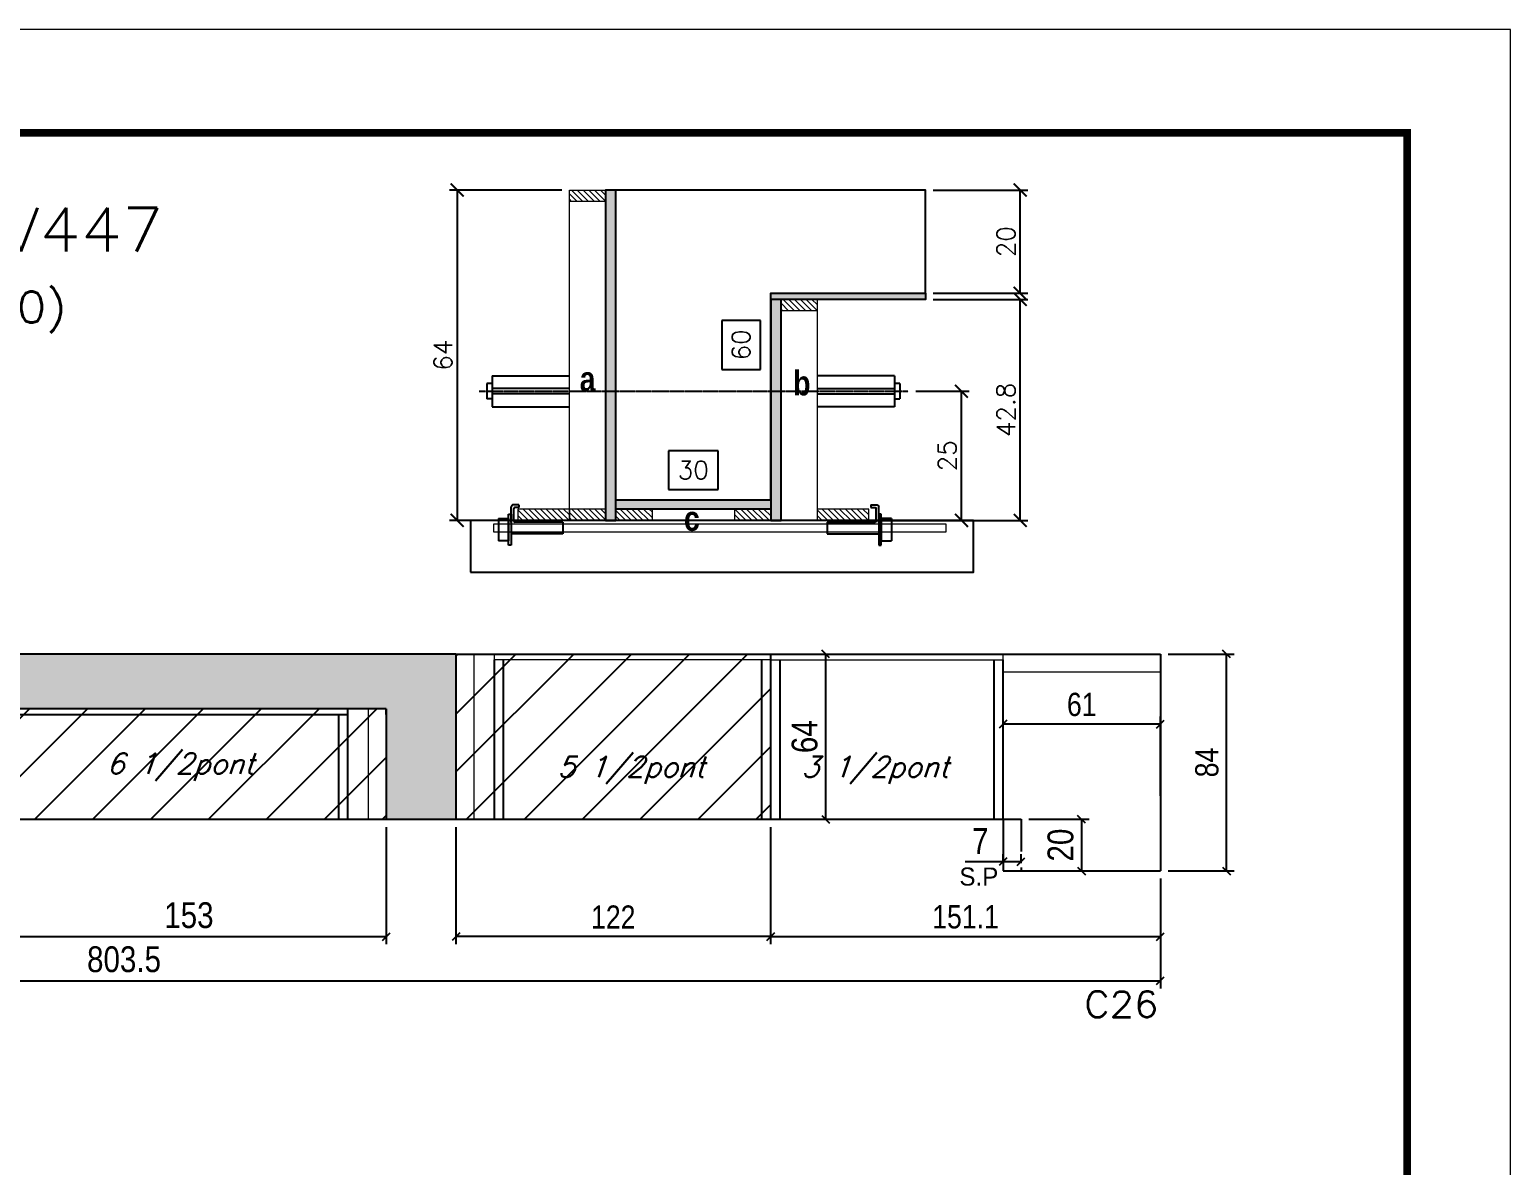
# Model space of a CAD drawing. Extents: x 137137 to 143418, y 10464 to 34486.
# Drawn here: x 142817 to 143391, y 31749 to 32189 of the extents above; entities that cross this region are included whole.
import ezdxf
from ezdxf.enums import TextEntityAlignment as Align

# ---------------------------------------------------------------- set-up
doc = ezdxf.new("R2010")
doc.units = 0
doc.linetypes.add('DASHED', pattern=[0.75, 0.5, -0.25])
doc.linetypes.add('HIDDEN', pattern=[0.375, 0.25, -0.125])
for name, color, linetype in [('5', 5, 'Continuous'), ('barrote', 251, 'Continuous'), ('COTA', 241, 'Continuous'), ('Cota Seção (2x)', 4, 'Continuous'), ('detalhes', 4, 'Continuous'), ('Painéis', 200, 'Continuous'), ('presilha', 1, 'Continuous'), ('Reaproveitamento', 251, 'Continuous'), ('SARR_2.2x7', 40, 'Continuous'), ('SARR_3.5x7', 81, 'Continuous'), ('TENSOR', 3, 'Continuous'), ('texto', 7, 'Continuous'), ('Texto de Titulo', 7, 'Continuous'), ('Texto Qtd Sarr', 242, 'Continuous')]:
    doc.layers.add(name, color=color, linetype=linetype)
for name, color, linetype, lineweight in [('CONCRETO', 251, 'Continuous', 25), ('Folhas', 255, 'Continuous', 9), ('Hachura', 251, 'Continuous', 9), ('Madeira', 126, 'Continuous', 18), ('Sarr 2.2x7', 40, 'Continuous', 9), ('SARRAFO DE PRESSAO', 251, 'DASHED', 9), ('SCO-___-LAJ', 2, 'Continuous', 0), ('Texto Seção', 7, 'Continuous', 15)]:
    doc.layers.add(name, color=color, linetype=linetype, lineweight=lineweight)
doc.styles.add('COTA TECNICA', font='techl___.ttf', dxfattribs={"height": 10})
doc.styles.add('COTA TECNICA-50', font='techl___.ttf', dxfattribs={"height": 9})
doc.styles.add('REGUA-120', font='ROMANS.shx', dxfattribs={"height": 15})
doc.styles.add('Romans', font='romans.shx')
doc.styles.add('ROMAS860', font='ROMAS860.SHX')
doc.styles.add('TECNICA', font='techb___.ttf', dxfattribs={"height": 10})
doc.dimstyles.new('COTA PAINEL-50', dxfattribs={"dimtxt": 9, "dimasz": 3, "dimexe": 3, "dimexo": 3, "dimgap": 3, "dimtad": 1, "dimdec": 1, "dimzin": 12, "dimdsep": 46, "dimtxsty": 'COTA TECNICA-50', "dimblk1": 'OBLIQUE', "dimblk2": 'OBLIQUE', "dimsah": 1, "dimcen": 0.9, "dimclrd": 4, "dimclre": 4, "dimclrt": 240, "dimadec": 1, "dimazin": 3, "dimtfac": 1, "dimtdec": 1, "dimtmove": 0, "dimatfit": 3, "dimfxl": 1, "dimtolj": 1, "dimtzin": 12, "dimarcsym": 0})
doc.dimstyles.new('Cota Seção (2x)', dxfattribs={"dimtxt": 7, "dimasz": 5, "dimexe": 3, "dimexo": 3, "dimgap": 2, "dimtad": 3, "dimdec": 1, "dimlfac": 0.5, "dimzin": 12, "dimdsep": 46, "dimtxsty": 'Romans', "dimblk": 'ARCHTICK', "dimcen": 0, "dimclrd": 4, "dimclre": 4, "dimclrt": 1, "dimadec": 1, "dimazin": 3, "dimtfac": 1, "dimtdec": 1, "dimtmove": 0, "dimatfit": 3, "dimldrblk": 'OBLIQUE', "dimfxl": 1, "dimtolj": 1, "dimtzin": 12, "dimarcsym": 0})
doc.dimstyles.new('Cota Seção interna', dxfattribs={"dimtxt": 7, "dimasz": 6, "dimexe": 0.18, "dimexo": 2, "dimgap": -4, "dimtad": 3, "dimdec": 1, "dimlfac": 0.5, "dimzin": 12, "dimdsep": 46, "dimtxsty": 'Romans', "dimblk": 'ARCHTICK', "dimcen": 0.09, "dimse1": 1, "dimse2": 1, "dimsd1": 1, "dimsd2": 1, "dimclrd": 180, "dimclre": 5, "dimclrt": 1, "dimadec": 0, "dimazin": 3, "dimtfac": 1, "dimtdec": 1, "dimtofl": 0, "dimtmove": 0, "dimatfit": 3, "dimldrblk": 'ARCHTICK', "dimfxl": 1, "dimtolj": 1, "dimtzin": 0, "dimarcsym": 0})
doc.dimstyles.new('PAINEL', dxfattribs={"dimtxt": 10, "dimasz": 3, "dimexe": 3, "dimexo": 3, "dimgap": 3, "dimtad": 1, "dimdec": 1, "dimzin": 12, "dimdsep": 46, "dimtxsty": 'COTA TECNICA', "dimblk1": 'OBLIQUE', "dimblk2": 'OBLIQUE', "dimsah": 1, "dimcen": 0.9, "dimclrd": 4, "dimclre": 4, "dimclrt": 240, "dimadec": 1, "dimazin": 3, "dimtfac": 1, "dimtdec": 1, "dimtmove": 0, "dimatfit": 3, "dimfxl": 1, "dimtolj": 1, "dimtzin": 12, "dimarcsym": 0})
pattern_1 = [(315, (165931.877, 23818.8234), (1.12253202, 1.12253202), [])]

# ---------------------------------------------------------------- blocks, each defined once
blk = doc.blocks.new('9999999999')
at = {"layer": 'Folhas'}
blk.add_lwpolyline([(98138.98, 34190.21), (99623.98, 34190.21), (99623.98, 35240.21), (98138.98, 35240.21)], close=True, dxfattribs=at)
at = {"layer": 'Folhas', "color": 30, "const_width": 3}
blk.add_lwpolyline([(98213.98, 34230.21), (99583.98, 34230.21), (99583.98, 35200.21), (98213.98, 35200.21)], close=True, dxfattribs=at)
blk = doc.blocks.new('_ArchTick')
at = {"color": 0, "linetype": 'ByBlock', "const_width": 0.15}
blk.add_lwpolyline([(-0.5, -0.5), (0.5, 0.5)], dxfattribs=at)
blk = doc.blocks.new('*D236')
at = {"layer": 'COTA', "color": 4, "lineweight": -2, "transparency": 16777216}
for p, q in [((143167.06, 32084.07), (143203.77, 32084.07)), ((143200.77, 31998.47), (143200.77, 32084.07)), ((143149.46, 31998.47), (143203.77, 31998.47))]:
    blk.add_line(p, q, dxfattribs=at)
at = {"layer": 'Defpoints', "color": 0, "transparency": 16777216}
for p in [(143164.06, 32084.07), (143200.77, 32084.07), (143146.46, 31998.47)]:
    blk.add_point(p, dxfattribs=at)
at = {"layer": 'COTA', "color": 4, "lineweight": -2, "transparency": 16777216, "xscale": 5, "yscale": 5, "zscale": 5}
for p, rotation in [((143200.77, 32084.07), 90), ((143200.77, 31998.47), 270)]:
    blk.add_blockref('_ArchTick', p, dxfattribs=dict(at, rotation=rotation))
at = {"layer": 'COTA', "color": 1, "transparency": 16777216, "insert": (143195.27, 32041.27), "char_height": 7, "attachment_point": 5, "rotation": 90, "style": 'Romans'}
blk.add_mtext('\\A1;42.8', dxfattribs=at)
blk = doc.blocks.new('_Oblique')
at = {"color": 0, "linetype": 'ByBlock', "lineweight": -2}
blk.add_line((-0.5, -0.5), (0.5, 0.5), dxfattribs=at)
blk = doc.blocks.new('*D237')
at = {"layer": 'COTA', "color": 4, "lineweight": -2, "transparency": 16777216}
for p, q in [((143167.06, 32126.47), (143203.77, 32126.47)), ((143200.77, 32086.47), (143200.77, 32126.47)), ((143167.06, 32086.47), (143203.77, 32086.47))]:
    blk.add_line(p, q, dxfattribs=at)
at = {"layer": 'Defpoints', "color": 0, "transparency": 16777216}
for p in [(143164.06, 32126.47), (143200.77, 32126.47), (143164.06, 32086.47)]:
    blk.add_point(p, dxfattribs=at)
at = {"layer": 'COTA', "color": 4, "lineweight": -2, "transparency": 16777216, "xscale": 5, "yscale": 5, "zscale": 5}
for p, rotation in [((143200.77, 32126.47), 90), ((143200.77, 32086.47), 270)]:
    blk.add_blockref('_ArchTick', p, dxfattribs=dict(at, rotation=rotation))
at = {"layer": 'COTA', "color": 1, "transparency": 16777216, "insert": (143195.27, 32106.47), "char_height": 7, "attachment_point": 5, "rotation": 90, "style": 'Romans'}
blk.add_mtext('\\A1;20', dxfattribs=at)
blk = doc.blocks.new('*D238')
at = {"layer": 'Cota Seção (2x)', "color": 180, "lineweight": -2, "transparency": 16777216}
for p, q in [((143100.06, 32075.97), (143085.06, 32075.97)), ((143085.06, 32075.97), (143085.06, 32056.97)), ((143100.06, 32056.97), (143100.06, 32075.97)), ((143085.06, 32056.97), (143100.06, 32056.97))]:
    blk.add_line(p, q, dxfattribs=at)
at = {"layer": 'Defpoints', "color": 0, "transparency": 16777216}
for p in [(143104.06, 32126.47), (143104.06, 32126.47), (143104.06, 32006.47)]:
    blk.add_point(p, dxfattribs=at)
at = {"layer": 'Cota Seção (2x)', "color": 1, "transparency": 16777216, "insert": (143092.56, 32066.47), "char_height": 7, "attachment_point": 5, "rotation": 90, "style": 'Romans'}
blk.add_mtext('\\A1;60', dxfattribs=at)
blk = doc.blocks.new('PRESILHA METÁLICA 1')
at = {"layer": 'presilha'}
for p, q in [((7.5, 10.64), (7.5, 19.86)), ((12, 21), (8.64, 21)), ((9, 11.57), (9, 18.93)), ((12, 19.5), (9.57, 19.5)), ((12, 21), (12, 19.5)), ((0, 13), (6, 13)), ((0, 13), (0, 0)), ((6, 15.5), (7.5, 15.5)), ((6, -2.5), (6, 15.5)), ((6, 13), (6, 0)), ((7.5, 15.5), (7.5, -2.5)), ((37.5, 11), (9.57, 11)), ((37.5, 11), (37.5, 4.1)), ((6, 0), (0, 0)), ((37.5, 4.1), (7.5, 4.1)), ((7.5, -2.5), (6, -2.5))]:
    blk.add_line(p, q, dxfattribs=at)
for centre, radius, start, end in [((8.64, 19.86), 1.14, 90, 180), ((9.57, 18.93), 0.57, 90, 180), ((9.57, 11.57), 0.57, 180, 270)]:
    blk.add_arc(centre, radius, start, end, dxfattribs=at)
blk = doc.blocks.new('*D230')
at = {"layer": 'Cota Seção (2x)', "color": 180, "lineweight": -2, "transparency": 16777216}
for p, q in [((143083.72, 32025.47), (143064.39, 32025.47)), ((143064.39, 32025.47), (143064.39, 32010.47)), ((143083.72, 32010.47), (143083.72, 32025.47)), ((143064.39, 32010.47), (143083.72, 32010.47))]:
    blk.add_line(p, q, dxfattribs=at)
at = {"layer": 'Defpoints', "color": 0, "transparency": 16777216}
for p in [(143044.06, 32006.47), (143104.06, 32006.47), (143104.06, 31998.47)]:
    blk.add_point(p, dxfattribs=at)
at = {"layer": 'Cota Seção (2x)', "color": 1, "transparency": 16777216, "insert": (143074.06, 32017.97), "char_height": 7, "attachment_point": 5, "style": 'Romans'}
blk.add_mtext('\\A1;30', dxfattribs=at)
blk = doc.blocks.new('*D311')
at = {"layer": 'COTA', "color": 4, "lineweight": -2, "transparency": 16777216}
for p, q in [((143023.06, 32126.47), (142979.52, 32126.47)), ((142982.52, 32126.47), (142982.52, 31998.47)), ((143023.06, 31998.47), (142979.52, 31998.47))]:
    blk.add_line(p, q, dxfattribs=at)
at = {"layer": 'Defpoints', "color": 0, "transparency": 16777216}
for p in [(143026.06, 32126.47), (142982.52, 31998.47), (143026.06, 31998.47)]:
    blk.add_point(p, dxfattribs=at)
at = {"layer": 'COTA', "color": 4, "lineweight": -2, "transparency": 16777216, "xscale": 5, "yscale": 5, "zscale": 5}
for p, rotation in [((142982.52, 32126.47), 90), ((142982.52, 31998.47), 270)]:
    blk.add_blockref('_ArchTick', p, dxfattribs=dict(at, rotation=rotation))
at = {"layer": 'COTA', "color": 1, "transparency": 16777216, "insert": (142977.02, 32062.47), "char_height": 7, "attachment_point": 5, "rotation": 90, "style": 'Romans'}
blk.add_mtext('\\A1;64', dxfattribs=at)
blk = doc.blocks.new('*D312')
at = {"layer": 'COTA', "color": 4, "lineweight": -2, "transparency": 16777216}
for p, q in [((143160.36, 32048.52), (143180.99, 32048.52)), ((143177.99, 31998.47), (143177.99, 32048.52)), ((143145.06, 31998.47), (143180.99, 31998.47))]:
    blk.add_line(p, q, dxfattribs=at)
at = {"layer": 'Defpoints', "color": 0, "transparency": 16777216}
for p in [(143157.36, 32048.52), (143177.99, 32048.52), (143142.06, 31998.47)]:
    blk.add_point(p, dxfattribs=at)
at = {"layer": 'COTA', "color": 4, "lineweight": -2, "transparency": 16777216, "xscale": 5, "yscale": 5, "zscale": 5}
for p, rotation in [((143177.99, 32048.52), 90), ((143177.99, 31998.47), 270)]:
    blk.add_blockref('_ArchTick', p, dxfattribs=dict(at, rotation=rotation))
at = {"layer": 'COTA', "color": 1, "transparency": 16777216, "insert": (143172.49, 32023.49), "char_height": 7, "attachment_point": 5, "rotation": 90, "style": 'Romans'}
blk.add_mtext('\\A1;25', dxfattribs=at)
blk = doc.blocks.new('titulo1')
at = {"layer": 'Defpoints', "color": 252, "linetype": 'HIDDEN', "ltscale": 2}
blk.add_line((0, 0), (0, 125), dxfattribs=at)
at = {"layer": 'Defpoints', "style": 'Romans', "oblique": 15}
blk.add_attdef('FOLHA', text='', height=10, dxfattribs=at).set_placement((0, 15.58), align=Align.MIDDLE_CENTER)
at = {"layer": 'Texto Qtd Sarr', "color": 3, "style": 'Romans', "oblique": 15}
for tag, height, p in [('TITULO', 17, (0, 71.45)), ('SEÇÃO', 12, (0, 41.55))]:
    blk.add_attdef(tag, text='', height=height, dxfattribs=at).set_placement(p, align=Align.MIDDLE_CENTER)
blk = doc.blocks.new('*D383')
at = {"layer": 'COTA', "color": 4, "linetype": 'ByBlock', "lineweight": -2, "transparency": 16777216}
for p, q in [((142802.03, 31879.66), (142802.03, 31834.22)), ((142955.03, 31879.66), (142955.03, 31834.22)), ((142802.03, 31837.22), (142955.03, 31837.22))]:
    blk.add_line(p, q, dxfattribs=at)
at = {"layer": 'Defpoints', "color": 0, "linetype": 'ByBlock', "transparency": 16777216}
for p in [(142802.03, 31882.66), (142955.03, 31882.66), (142955.03, 31837.22)]:
    blk.add_point(p, dxfattribs=at)
at = {"layer": 'COTA', "color": 4, "linetype": 'ByBlock', "lineweight": -2, "transparency": 16777216, "xscale": 3, "yscale": 3, "zscale": 3, "rotation": 180}
blk.add_blockref('_Oblique', (142802.03, 31837.22), dxfattribs=at)
at = {"layer": 'COTA', "color": 4, "linetype": 'ByBlock', "lineweight": -2, "transparency": 16777216, "xscale": 3, "yscale": 3, "zscale": 3}
blk.add_blockref('_Oblique', (142955.03, 31837.22), dxfattribs=at)
at = {"layer": 'COTA', "color": 240, "linetype": 'ByBlock', "transparency": 16777216, "insert": (142878.53, 31845.44), "char_height": 10, "attachment_point": 5, "style": 'COTA TECNICA'}
blk.add_mtext('\\A1;153', dxfattribs=at)
blk = doc.blocks.new('*D384')
at = {"layer": 'COTA', "color": 4, "linetype": 'ByBlock', "lineweight": -2, "transparency": 16777216}
for p, q in [((142982.03, 31879.66), (142982.03, 31834.22)), ((143104.03, 31879.66), (143104.03, 31834.22)), ((143104.03, 31837.22), (142982.03, 31837.22))]:
    blk.add_line(p, q, dxfattribs=at)
at = {"layer": 'Defpoints', "color": 0, "linetype": 'ByBlock', "transparency": 16777216}
for p in [(142982.03, 31882.66), (143104.03, 31882.66), (142982.03, 31837.22)]:
    blk.add_point(p, dxfattribs=at)
at = {"layer": 'COTA', "color": 4, "linetype": 'ByBlock', "lineweight": -2, "transparency": 16777216, "xscale": 3, "yscale": 3, "zscale": 3, "rotation": 180}
blk.add_blockref('_Oblique', (142982.03, 31837.22), dxfattribs=at)
at = {"layer": 'COTA', "color": 4, "linetype": 'ByBlock', "lineweight": -2, "transparency": 16777216, "xscale": 3, "yscale": 3, "zscale": 3}
blk.add_blockref('_Oblique', (143104.03, 31837.22), dxfattribs=at)
at = {"layer": 'COTA', "color": 240, "linetype": 'ByBlock', "transparency": 16777216, "insert": (143043.03, 31844.77), "char_height": 9, "attachment_point": 5, "style": 'COTA TECNICA-50'}
blk.add_mtext('\\A1;122', dxfattribs=at)
blk = doc.blocks.new('*D385')
at = {"layer": 'COTA', "color": 4, "linetype": 'ByBlock', "lineweight": -2, "transparency": 16777216}
for p, q in [((143104.03, 31879.66), (143104.03, 31834.22)), ((143255.13, 31859.66), (143255.13, 31834.22)), ((143104.03, 31837.22), (143255.13, 31837.22))]:
    blk.add_line(p, q, dxfattribs=at)
at = {"layer": 'Defpoints', "color": 0, "linetype": 'ByBlock', "transparency": 16777216}
for p in [(143104.03, 31882.66), (143255.13, 31862.66), (143255.13, 31837.22)]:
    blk.add_point(p, dxfattribs=at)
at = {"layer": 'COTA', "color": 4, "linetype": 'ByBlock', "lineweight": -2, "transparency": 16777216, "xscale": 3, "yscale": 3, "zscale": 3, "rotation": 180}
blk.add_blockref('_Oblique', (143104.03, 31837.22), dxfattribs=at)
at = {"layer": 'COTA', "color": 4, "linetype": 'ByBlock', "lineweight": -2, "transparency": 16777216, "xscale": 3, "yscale": 3, "zscale": 3}
blk.add_blockref('_Oblique', (143255.13, 31837.22), dxfattribs=at)
at = {"layer": 'COTA', "color": 240, "linetype": 'ByBlock', "transparency": 16777216, "insert": (143179.58, 31844.82), "char_height": 9, "attachment_point": 5, "style": 'COTA TECNICA-50'}
blk.add_mtext('\\A1;151.1', dxfattribs=at)
blk = doc.blocks.new('*D386')
at = {"layer": 'COTA', "color": 4, "linetype": 'ByBlock', "lineweight": -2, "transparency": 16777216}
for p, q in [((143258.13, 31946.66), (143283.75, 31946.66)), ((143280.75, 31862.66), (143280.75, 31946.66)), ((143258.13, 31862.66), (143283.75, 31862.66))]:
    blk.add_line(p, q, dxfattribs=at)
at = {"layer": 'Defpoints', "color": 0, "linetype": 'ByBlock', "transparency": 16777216}
for p in [(143255.13, 31946.66), (143280.75, 31946.66), (143255.13, 31862.66)]:
    blk.add_point(p, dxfattribs=at)
at = {"layer": 'COTA', "color": 4, "linetype": 'ByBlock', "lineweight": -2, "transparency": 16777216, "xscale": 3, "yscale": 3, "zscale": 3}
for p, rotation in [((143280.75, 31946.66), 90), ((143280.75, 31862.66), 270)]:
    blk.add_blockref('_Oblique', p, dxfattribs=dict(at, rotation=rotation))
at = {"layer": 'COTA', "color": 240, "linetype": 'ByBlock', "transparency": 16777216, "insert": (143273.17, 31904.66), "char_height": 9, "attachment_point": 5, "rotation": 90, "style": 'COTA TECNICA-50'}
blk.add_mtext('\\A1;84', dxfattribs=at)
blk = doc.blocks.new('*D374')
at = {"layer": 'COTA', "color": 4, "linetype": 'ByBlock', "lineweight": -2, "transparency": 16777216}
for p, q in [((143194.13, 31891.75), (143194.13, 31922.51)), ((143255.13, 31891.75), (143255.13, 31922.51)), ((143255.13, 31919.51), (143194.13, 31919.51))]:
    blk.add_line(p, q, dxfattribs=at)
at = {"layer": 'Defpoints', "color": 0, "linetype": 'ByBlock', "transparency": 16777216}
for p in [(143194.13, 31919.51), (143194.13, 31888.75), (143255.13, 31888.75)]:
    blk.add_point(p, dxfattribs=at)
at = {"layer": 'COTA', "color": 4, "linetype": 'ByBlock', "lineweight": -2, "transparency": 16777216, "xscale": 3, "yscale": 3, "zscale": 3, "rotation": 180}
blk.add_blockref('_Oblique', (143194.13, 31919.51), dxfattribs=at)
at = {"layer": 'COTA', "color": 4, "linetype": 'ByBlock', "lineweight": -2, "transparency": 16777216, "xscale": 3, "yscale": 3, "zscale": 3}
blk.add_blockref('_Oblique', (143255.13, 31919.51), dxfattribs=at)
at = {"layer": 'COTA', "color": 240, "linetype": 'ByBlock', "transparency": 16777216, "insert": (143224.63, 31927.1), "char_height": 9, "attachment_point": 5, "style": 'COTA TECNICA-50'}
blk.add_mtext('\\A1;61', dxfattribs=at)
blk = doc.blocks.new('*D941')
at = {"layer": 'COTA', "color": 4, "lineweight": -2, "ltscale": 25, "transparency": 16777216}
for p, q in [((143194.13, 31865.66), (143194.13, 31869.19)), ((143201.13, 31865.66), (143201.13, 31869.19)), ((143194.13, 31866.19), (143179.4, 31866.19)), ((143201.13, 31866.19), (143194.13, 31866.19))]:
    blk.add_line(p, q, dxfattribs=at)
at = {"layer": 'Defpoints', "color": 0, "ltscale": 25, "transparency": 16777216}
for p in [(143194.13, 31866.19), (143194.13, 31862.66), (143201.13, 31862.66)]:
    blk.add_point(p, dxfattribs=at)
at = {"layer": 'COTA', "color": 4, "lineweight": -2, "ltscale": 25, "transparency": 16777216, "xscale": 3, "yscale": 3, "zscale": 3, "rotation": 180}
blk.add_blockref('_Oblique', (143194.13, 31866.19), dxfattribs=at)
at = {"layer": 'COTA', "color": 4, "lineweight": -2, "ltscale": 25, "transparency": 16777216, "xscale": 3, "yscale": 3, "zscale": 3}
blk.add_blockref('_Oblique', (143201.13, 31866.19), dxfattribs=at)
at = {"layer": 'COTA', "color": 240, "ltscale": 25, "transparency": 16777216, "insert": (143185.27, 31874.26), "char_height": 10, "attachment_point": 5, "style": 'COTA TECNICA'}
blk.add_mtext('\\A1;7', dxfattribs=at)
blk = doc.blocks.new('*D944')
at = {"layer": 'COTA', "color": 4, "lineweight": -2, "ltscale": 25, "transparency": 16777216}
for p, q in [((143204.13, 31882.66), (143227.53, 31882.66)), ((143224.53, 31882.66), (143224.53, 31862.66)), ((143204.13, 31862.66), (143227.53, 31862.66))]:
    blk.add_line(p, q, dxfattribs=at)
at = {"layer": 'Defpoints', "color": 0, "ltscale": 25, "transparency": 16777216}
for p in [(143201.13, 31882.66), (143201.13, 31862.66), (143224.53, 31862.66)]:
    blk.add_point(p, dxfattribs=at)
at = {"layer": 'COTA', "color": 4, "lineweight": -2, "ltscale": 25, "transparency": 16777216, "xscale": 3, "yscale": 3, "zscale": 3}
for p, rotation in [((143224.53, 31882.66), 90), ((143224.53, 31862.66), 270)]:
    blk.add_blockref('_Oblique', p, dxfattribs=dict(at, rotation=rotation))
at = {"layer": 'COTA', "color": 240, "ltscale": 25, "transparency": 16777216, "insert": (143216.43, 31872.66), "char_height": 10, "attachment_point": 5, "rotation": 90, "style": 'COTA TECNICA'}
blk.add_mtext('\\A1;20', dxfattribs=at)
blk = doc.blocks.new('*D946')
at = {"layer": 'COTA', "color": 4, "lineweight": -2, "ltscale": 25, "transparency": 16777216}
for p, q in [((142451.63, 31879.66), (142451.63, 31817.12)), ((143255.13, 31859.66), (143255.13, 31817.12)), ((142451.63, 31820.12), (143255.13, 31820.12))]:
    blk.add_line(p, q, dxfattribs=at)
at = {"layer": 'Defpoints', "color": 0, "ltscale": 25, "transparency": 16777216}
for p in [(142451.63, 31882.66), (143255.13, 31862.66), (143255.13, 31820.12)]:
    blk.add_point(p, dxfattribs=at)
at = {"layer": 'COTA', "color": 4, "lineweight": -2, "ltscale": 25, "transparency": 16777216, "xscale": 3, "yscale": 3, "zscale": 3, "rotation": 180}
blk.add_blockref('_Oblique', (142451.63, 31820.12), dxfattribs=at)
at = {"layer": 'COTA', "color": 4, "lineweight": -2, "ltscale": 25, "transparency": 16777216, "xscale": 3, "yscale": 3, "zscale": 3}
blk.add_blockref('_Oblique', (143255.13, 31820.12), dxfattribs=at)
at = {"layer": 'COTA', "color": 240, "ltscale": 25, "transparency": 16777216, "insert": (142853.38, 31828.36), "char_height": 10, "attachment_point": 5, "style": 'COTA TECNICA'}
blk.add_mtext('\\A1;803.5', dxfattribs=at)
blk = doc.blocks.new('*D2020')
at = {"layer": 'COTA', "color": 4, "lineweight": -2, "ltscale": 25, "transparency": 16777216}
for p, q in [((143107.03, 31946.66), (143128.35, 31946.66)), ((143125.35, 31946.66), (143125.35, 31882.66)), ((143107.03, 31882.66), (143128.35, 31882.66))]:
    blk.add_line(p, q, dxfattribs=at)
at = {"layer": 'Defpoints', "color": 0, "ltscale": 25, "transparency": 16777216}
for p in [(143104.03, 31946.66), (143104.03, 31882.66), (143125.35, 31882.66)]:
    blk.add_point(p, dxfattribs=at)
at = {"layer": 'COTA', "color": 4, "lineweight": -2, "ltscale": 25, "transparency": 16777216, "xscale": 3, "yscale": 3, "zscale": 3}
for p, rotation in [((143125.35, 31946.66), 90), ((143125.35, 31882.66), 270)]:
    blk.add_blockref('_Oblique', p, dxfattribs=dict(at, rotation=rotation))
at = {"layer": 'COTA', "color": 240, "ltscale": 25, "transparency": 16777216, "insert": (143117.25, 31914.66), "char_height": 10, "attachment_point": 5, "rotation": 90, "style": 'COTA TECNICA'}
blk.add_mtext('\\A1;64', dxfattribs=at)

msp = doc.modelspace()

# ---------------------------------------------------------------- hatches: boundary and pattern name
at = {"layer": 'COTA', "linetype": 'ByBlock'}
h = msp.add_hatch(dxfattribs=at)
h.set_pattern_fill('AR-CONC', color=256, scale=0.03)
h.paths.add_polyline_path([(142451.63, 31925.46), (142657.03, 31925.46), (142795.03, 31925.46), (142955.03, 31925.46), (142955.03, 31882.66), (142982.03, 31882.66), (142982.03, 31946.66), (142070.03, 31946.66), (142070.03, 31925.46), (142403.63, 31925.46), (142403.63, 31882.66), (142451.63, 31882.66)])
at = {"layer": 'Hachura'}
h = msp.add_hatch(dxfattribs=at)
h.set_pattern_fill('ANSI31', color=256, scale=0.5, angle=270, style=0)
h.set_pattern_definition(pattern_1)
h.paths.add_polyline_path([(143026.06, 32122.07), (143026.06, 32126.47), (143040.06, 32126.47), (143040.06, 32122.07)])
h = msp.add_hatch(color=256, dxfattribs=at)
h.dxf.hatch_style = 1
h.paths.add_polyline_path([(143044.06, 32126.47), (143040.06, 32126.47), (143040.06, 31998.47), (143044.06, 31998.47)])
h = msp.add_hatch(color=256, dxfattribs=at)
h.dxf.hatch_style = 1
h.paths.add_polyline_path([(143104.06, 32084.07), (143104.06, 32086.47), (143164.06, 32086.47), (143164.06, 32084.07)])
h = msp.add_hatch(color=256, dxfattribs=at)
h.dxf.hatch_style = 1
h.paths.add_polyline_path([(143108.06, 32084.07), (143104.06, 32084.07), (143104.06, 31998.47), (143108.06, 31998.47)])
h = msp.add_hatch(dxfattribs=at)
h.set_pattern_fill('ANSI31', color=256, scale=0.5, angle=270, style=0)
h.set_pattern_definition([(315, (166013.876, 23776.4234), (1.12253202, 1.12253202), [])])
h.paths.add_polyline_path([(143108.06, 32079.67), (143108.06, 32084.07), (143122.06, 32084.07), (143122.06, 32079.67)])
h = msp.add_hatch(dxfattribs=at)
h.set_pattern_fill('ANSI31', color=256, scale=0.5, angle=270, style=0)
h.set_pattern_definition([(315, (165897.877, 23768.8234), (1.12253202, 1.12253202), [])])
h.paths.add_polyline_path([(143026.06, 31998.47), (143026.06, 32002.87), (143006.06, 32002.87), (143006.06, 31998.47)])
h = msp.add_hatch(dxfattribs=at)
h.set_pattern_fill('ANSI31', color=256, scale=0.5, angle=270, style=0)
h.set_pattern_definition(pattern_1)
h.paths.add_polyline_path([(143026.06, 32002.87), (143026.06, 31998.47), (143040.06, 31998.47), (143040.06, 32002.87)])
h = msp.add_hatch(color=256, dxfattribs=at)
h.dxf.hatch_style = 1
h.paths.add_polyline_path([(143044.06, 32002.87), (143044.06, 32006.47), (143104.06, 32006.47), (143104.06, 32002.87)])
h = msp.add_hatch(dxfattribs=at)
h.set_pattern_fill('ANSI31', color=256, scale=0.5, angle=270, style=0)
h.set_pattern_definition([(315, (166000.677, 23768.8234), (1.12253202, 1.12253202), [])])
h.paths.add_polyline_path([(143044.06, 31998.47), (143044.06, 32002.87), (143058.06, 32002.87), (143058.06, 31998.47)])
h = msp.add_hatch(dxfattribs=at)
h.set_pattern_fill('ANSI31', color=256, scale=0.5, angle=270, style=0)
h.set_pattern_definition([(315, (166022.676, 23768.8234), (1.12253202, 1.12253202), [])])
h.paths.add_polyline_path([(143104.06, 31998.47), (143104.06, 32002.87), (143090.06, 32002.87), (143090.06, 31998.47)])
h = msp.add_hatch(dxfattribs=at)
h.set_pattern_fill('ANSI31', color=256, scale=0.5, angle=270, style=0)
h.set_pattern_definition([(315, (166013.876, 23768.8234), (1.12253202, 1.12253202), [])])
h.paths.add_polyline_path([(143142.06, 31998.47), (143142.06, 32002.87), (143122.06, 32002.87), (143122.06, 31998.47)])
at = {"layer": 'Reaproveitamento', "linetype": 'ByBlock'}
h = msp.add_hatch(dxfattribs=at)
h.set_pattern_fill('ANSI31', color=256, scale=5)
h.set_pattern_definition([(45, (1616.203, 49.392), (-11.2253202, 11.2253202), [])])
h.paths.add_polyline_path([(142982.03, 31946.66), (142982.03, 31882.66), (143104.03, 31882.66), (143104.03, 31946.66)])
h.paths.add_polyline_path([(143013.61, 31893.71), (143081.23, 31893.71), (143086.73, 31909.68), (143019.11, 31909.68)], flags=24)
h = msp.add_hatch(dxfattribs=at)
h.set_pattern_fill('ANSI31', color=256, scale=5)
h.set_pattern_definition([(45, (1738.203, 91.752), (-11.2253202, 11.2253202), [])])
h.paths.add_polyline_path([(142451.63, 31925.46), (142451.63, 31882.66), (142955.03, 31882.66), (142955.03, 31925.46)])
h.paths.add_polyline_path([(142590.44, 31897.39), (142590.44, 31917.97)], flags=16)

# ---------------------------------------------------------------- linework, layer by layer
at = {"ltscale": 3}
for p, q in [((142996.06, 32054.52), (142996.06, 32042.52)), ((142996.06, 32054.52), (143026.06, 32054.52)), ((143152.06, 32054.52), (143122.06, 32054.52)), ((143152.06, 32054.52), (143152.06, 32042.52)), ((142994.06, 32051.52), (142994.06, 32045.52)), ((142996.06, 32051.52), (142994.06, 32051.52)), ((143026.06, 32049.52), (142996.06, 32049.52)), ((143026.06, 32047.52), (142996.06, 32047.52)), ((143122.06, 32049.52), (143152.06, 32049.52)), ((143122.06, 32047.52), (143152.06, 32047.52)), ((143154.06, 32051.52), (143152.06, 32051.52)), ((143154.06, 32051.52), (143154.06, 32045.52)), ((142996.06, 32045.52), (142994.06, 32045.52)), ((142996.06, 32042.52), (143026.06, 32042.52)), ((143152.06, 32042.52), (143122.06, 32042.52)), ((143152.06, 32045.52), (143154.06, 32045.52))]:
    msp.add_line(p, q, dxfattribs=at)
at = {"layer": 'barrote'}
msp.add_lwpolyline([(142987.69, 31978.47), (143182.66, 31978.47), (143182.66, 31998.47), (142987.69, 31998.47)], close=True, dxfattribs=at)
at = {"layer": 'CONCRETO'}
msp.add_line((143044.06, 32006.47), (143044.06, 32126.47), dxfattribs=at)
msp.add_lwpolyline([(143044.06, 32006.47), (143104.06, 32006.47), (143104.06, 32086.47), (143164.06, 32086.47), (143164.06, 32126.47), (143104.06, 32126.47), (143104.06, 32126.47), (143044.06, 32126.47)], dxfattribs=at)
at = {"layer": 'COTA', "linetype": 'ByBlock'}
for p, q in [((142982.03, 31946.66), (142070.03, 31946.66)), ((142955.03, 31882.66), (142982.03, 31882.66))]:
    msp.add_line(p, q, dxfattribs=at)
at = {"layer": 'Madeira'}
for points in [[(143026.06, 32122.07), (143026.06, 32126.47), (143040.06, 32126.47), (143040.06, 32122.07)], [(143026.06, 32126.47), (143040.06, 32126.47), (143040.06, 31998.47), (143026.06, 31998.47)], [(143108.06, 32079.67), (143108.06, 32084.07), (143122.06, 32084.07), (143122.06, 32079.67)], [(143108.06, 32084.07), (143122.06, 32084.07), (143122.06, 31998.47), (143108.06, 31998.47)], [(143026.06, 31998.47), (143026.06, 32002.87), (143006.06, 32002.87), (143006.06, 31998.47)], [(143026.06, 32002.87), (143026.06, 31998.47), (143040.06, 31998.47), (143040.06, 32002.87)], [(143044.06, 31998.47), (143044.06, 32002.87), (143058.06, 32002.87), (143058.06, 31998.47)], [(143104.06, 31998.47), (143104.06, 32002.87), (143090.06, 32002.87), (143090.06, 31998.47)], [(143142.06, 31998.47), (143142.06, 32002.87), (143122.06, 32002.87), (143122.06, 31998.47)]]:
    msp.add_lwpolyline(points, close=True, dxfattribs=at)
at = {"layer": 'Painéis', "linetype": 'ByBlock'}
for p, q in [((142982.03, 31946.66), (143255.13, 31946.66)), ((142982.03, 31946.66), (142982.03, 31882.66)), ((143104.03, 31946.66), (143104.03, 31882.66)), ((143255.13, 31946.66), (143255.13, 31862.66)), ((142955.03, 31925.46), (142955.03, 31882.66)), ((142451.63, 31882.66), (142955.03, 31882.66)), ((142982.03, 31882.66), (143194.13, 31882.66)), ((143194.13, 31862.66), (143255.13, 31862.66))]:
    msp.add_line(p, q, dxfattribs=at)
at = {"layer": 'Painéis', "ltscale": 25}
msp.add_line((143194.13, 31882.66), (143194.13, 31862.66), dxfattribs=at)
at = {"layer": 'Painéis'}
for points in [[(143044.06, 32126.47), (143040.06, 32126.47), (143040.06, 31998.47), (143044.06, 31998.47)], [(143104.06, 32084.07), (143104.06, 32086.47), (143164.06, 32086.47), (143164.06, 32084.07)], [(143108.06, 32084.07), (143104.06, 32084.07), (143104.06, 31998.47), (143108.06, 31998.47)], [(143044.06, 32002.87), (143044.06, 32006.47), (143104.06, 32006.47), (143104.06, 32002.87)]]:
    msp.add_lwpolyline(points, close=True, dxfattribs=at)
at = {"layer": 'Painéis', "linetype": 'ByBlock'}
msp.add_lwpolyline([(142955.03, 31925.46), (142795.03, 31925.46), (142657.03, 31925.46), (142657.03, 31925.46), (142451.63, 31925.46)], dxfattribs=at)
at = {"layer": 'Sarr 2.2x7'}
for p, q in [((142989.03, 31946.66), (142989.03, 31882.66)), ((142997.03, 31944.46), (142997.03, 31946.66)), ((143104.03, 31944.46), (142997.03, 31944.46)), ((143104.03, 31944.46), (143194.13, 31944.46)), ((143194.13, 31944.46), (143194.13, 31946.66)), ((143255.13, 31939.66), (143194.13, 31939.66)), ((142948.03, 31925.46), (142948.03, 31882.66))]:
    msp.add_line(p, q, dxfattribs=at)
at = {"layer": 'SARR_2.2x7', "linetype": 'Continuous', "ltscale": 50}
for p, q in [((142802.03, 31923.26), (142940.03, 31923.26)), ((142955.03, 31923.26), (142955.03, 31925.46))]:
    msp.add_line(p, q, dxfattribs=at)
at = {"layer": 'SARR_2.2x7', "linetype": 'HIDDEN', "ltscale": 50}
for p, q in [((143194.13, 31882.66), (143201.13, 31882.66)), ((143201.13, 31882.66), (143201.13, 31862.66))]:
    msp.add_line(p, q, dxfattribs=at)
at = {"layer": 'SARR_3.5x7'}
for p, q in [((142997.03, 31882.66), (142997.03, 31944.46)), ((143000.53, 31882.66), (143000.53, 31944.46)), ((143100.49, 31944.46), (143100.49, 31882.66)), ((143107.58, 31944.47), (143107.58, 31882.66)), ((143190.63, 31882.66), (143190.63, 31944.46)), ((143194.13, 31882.66), (143194.13, 31944.46)), ((142936.53, 31923.26), (142936.53, 31882.66)), ((142940.03, 31925.46), (142940.03, 31882.66)), ((142955.03, 31923.26), (142955.03, 31882.66))]:
    msp.add_line(p, q, dxfattribs=at)
at = {"layer": 'SCO-___-LAJ', "color": 1}
msp.add_lwpolyline([(142996.7, 31997.13), (143172, 31997.13), (143172, 31993.93), (142996.7, 31993.93)], close=True, dxfattribs=at)
at = {"layer": 'TENSOR', "linetype": 'HIDDEN', "ltscale": 0.5}
msp.add_line((142991.06, 32048.52), (143157.36, 32048.52), dxfattribs=at)

# ---------------------------------------------------------------- block references
at = {"layer": 'presilha', "yscale": 0.6666666666666666, "zscale": 0.6666666666666666}
for p, xscale in [((142998.48, 31990.5), 0.6666666666666666), ((143150.92, 31990.5), -0.6666666666666666)]:
    msp.add_blockref('PRESILHA METÁLICA 1', p, dxfattribs=dict(at, xscale=xscale))
at = {"layer": 'SARRAFO DE PRESSAO', "color": 6, "linetype": 'ByBlock'}
msp.add_blockref('9999999999', (43766.81, -3051.58), dxfattribs=at)
at = {"layer": 'Texto Seção'}
ref = msp.add_blockref('titulo1', (142795.74, 32023.63), dxfattribs=at)
ref.add_attrib('TITULO', 'V450+V447', dxfattribs={"layer": 'Texto de Titulo', "color": 7, "height": 17, "style": 'Romans', "width": 1.1}).set_placement((142795.74, 32111.13), align=Align.MIDDLE_CENTER)
ref.add_attrib('SEÇÃO', '(30x60)', dxfattribs={"layer": 'Texto de Titulo', "color": 7, "height": 12, "style": 'Romans', "width": 1.1}).set_placement((142795.74, 32081.13), align=Align.MIDDLE_CENTER)

# ---------------------------------------------------------------- texts
at = {"layer": '5', "style": 'REGUA-120', "width": 1.1}
msp.add_text('C26', height=10, dxfattribs=at).set_placement((143225.56, 31805.97))
at = {"layer": 'detalhes', "style": 'TECNICA'}
for s, p in [('a', (143030.01, 32048.5)), ('b', (143112.77, 32046.87)), ('c', (143070.43, 31994.41))]:
    msp.add_text(s, height=9.6, dxfattribs=at).set_placement(p)
at = {"layer": 'texto', "color": 2, "char_height": 8, "attachment_point": 5, "style": 'Romans'}
for s, insert in [('{\\Q19;\\C256;6 1/2pont}', (142875.3, 31902.89)), ('{\\Q19;\\C256;5 1/2pont}', (143049.98, 31901.7)), ('{\\Q19;\\C256;3 1/2pont}', (143144.55, 31901.7))]:
    msp.add_mtext(s, dxfattribs=dict(at, insert=insert))
at = {"layer": 'texto', "color": 4, "insert": (143184.74, 31860.42), "char_height": 7, "attachment_point": 5, "style": 'ROMAS860'}
msp.add_mtext('S.P', dxfattribs=at)

# ---------------------------------------------------------------- dimensions: what is measured, and where the dimension line sits
at = {"layer": 'COTA'}
for base, p1, p2, picture, middle in [((142982.52, 31998.47), (143026.06, 32126.47), (143026.06, 31998.47), '*D311', (142977.02, 32062.47)), ((143200.77, 32126.47), (143164.06, 32086.47), (143164.06, 32126.47), '*D237', (143195.27, 32106.47)), ((143200.77, 32084.07), (143146.46, 31998.47), (143164.06, 32084.07), '*D236', (143195.27, 32041.27)), ((143177.99, 32048.52), (143142.06, 31998.47), (143157.36, 32048.52), '*D312', (143172.49, 32023.49))]:
    dim = msp.add_linear_dim(base=base, p1=p1, p2=p2, angle=90, dimstyle='Cota Seção (2x)', dxfattribs=at)
    dim.commit()
    dim.dimension.update_dxf_attribs({"geometry": picture, "text_midpoint": middle})
at = {"layer": 'COTA', "ltscale": 25}
dim = msp.add_linear_dim(base=(143125.35, 31882.66), p1=(143104.03, 31946.66), p2=(143104.03, 31882.66), angle=90, dimstyle='PAINEL', dxfattribs=at)
dim.commit()
dim.dimension.update_dxf_attribs({"geometry": '*D2020', "text_midpoint": (143117.25, 31914.66)})
at = {"layer": 'COTA', "linetype": 'ByBlock'}
dim = msp.add_linear_dim(base=(143280.75, 31946.66), p1=(143255.13, 31862.66), p2=(143255.13, 31946.66), angle=90, dimstyle='COTA PAINEL-50', override={"dimarcsym": 1}, dxfattribs=at)
dim.commit()
dim.dimension.update_dxf_attribs({"geometry": '*D386', "text_midpoint": (143273.17, 31904.66)})
for base, p1, p2, dimstyle, override, picture, middle in [((143194.13, 31919.51), (143255.13, 31888.75), (143194.13, 31888.75), 'COTA PAINEL-50', {"dimarcsym": 1}, '*D374', (143224.63, 31927.1)), ((142955.03, 31837.22), (142802.03, 31882.66), (142955.03, 31882.66), 'PAINEL', {"dimtmove": 1}, '*D383', (142878.53, 31845.44)), ((142982.03, 31837.22), (143104.03, 31882.66), (142982.03, 31882.66), 'COTA PAINEL-50', {"dimarcsym": 1}, '*D384', (143043.03, 31844.77)), ((143255.13, 31837.22), (143104.03, 31882.66), (143255.13, 31862.66), 'COTA PAINEL-50', {"dimarcsym": 1}, '*D385', (143179.58, 31844.82))]:
    dim = msp.add_linear_dim(base=base, p1=p1, p2=p2, dimstyle=dimstyle, override=override, dxfattribs=at)
    dim.commit()
    dim.dimension.update_dxf_attribs({"geometry": picture, "text_midpoint": middle})
at = {"layer": 'COTA', "ltscale": 25}
dim = msp.add_linear_dim(base=(143255.13, 31820.12), p1=(142451.63, 31882.66), p2=(143255.13, 31862.66), dimstyle='PAINEL', dxfattribs=at)
dim.commit()
dim.dimension.update_dxf_attribs({"geometry": '*D946', "text_midpoint": (142853.38, 31828.36)})
dim = msp.add_linear_dim(base=(143194.13, 31866.19), p1=(143201.13, 31862.66), p2=(143194.13, 31862.66), dimstyle='PAINEL', dxfattribs=at)
dim.commit()
dim.dimension.update_dxf_attribs({"geometry": '*D941', "text_midpoint": (143185.27, 31866.19), "dimtype": 160})
dim = msp.add_linear_dim(base=(143224.53, 31862.66), p1=(143201.13, 31882.66), p2=(143201.13, 31862.66), angle=90, dimstyle='PAINEL', dxfattribs=at)
dim.commit()
dim.dimension.update_dxf_attribs({"geometry": '*D944', "text_midpoint": (143224.53, 31872.66), "dimtype": 160})
at = {"layer": 'Cota Seção (2x)'}
dim = msp.add_linear_dim(base=(143104.06, 32126.47), p1=(143104.06, 32006.47), p2=(143104.06, 32126.47), angle=90, dimstyle='Cota Seção interna', dxfattribs=at)
dim.commit()
dim.dimension.update_dxf_attribs({"geometry": '*D238', "text_midpoint": (143092.56, 32066.47)})
dim = msp.add_linear_dim(base=(143104.06, 32006.47), p1=(143044.06, 32006.47), p2=(143104.06, 31998.47), dimstyle='Cota Seção interna', dxfattribs=at)
dim.commit()
dim.dimension.update_dxf_attribs({"geometry": '*D230', "text_midpoint": (143074.06, 32006.47), "dimtype": 160})

doc.saveas('drawing.dxf')
